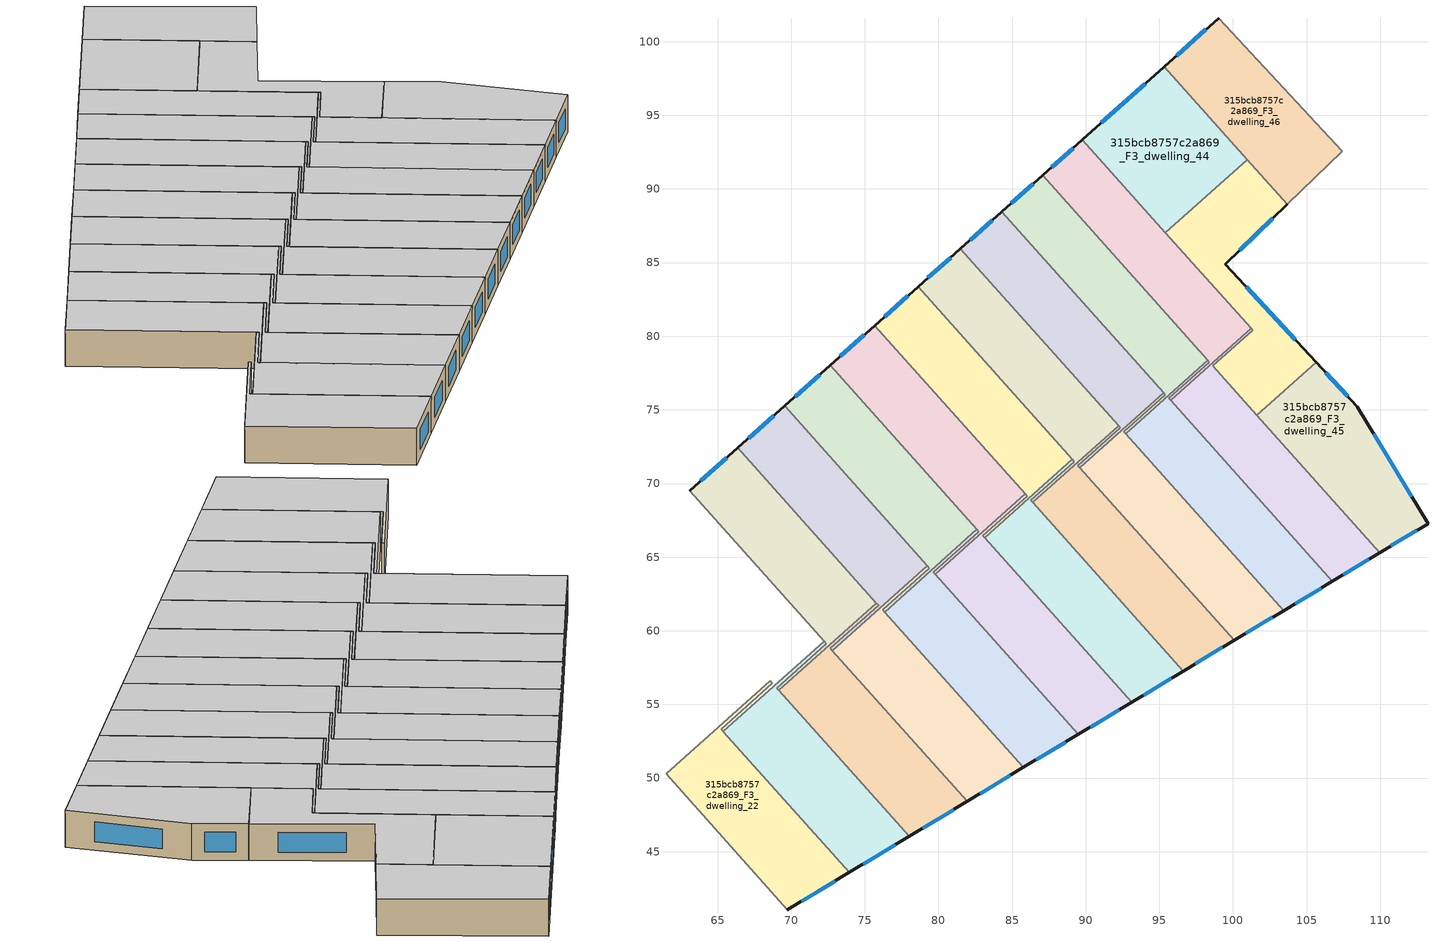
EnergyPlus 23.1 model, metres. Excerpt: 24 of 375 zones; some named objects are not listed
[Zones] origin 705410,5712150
315bcb8757c2a869_F3_dwelling_22
 floor to 315bcb8757c2a869_F2_dwelling_22 (EU_floor_Construction): 68.73,56.43 65.25,53.32 73.95,43.59 69.75,41.06 61.5,50.28 68.57,56.6 z9
 wall outside (EU_wall_Construction): 69.75,41.06 73.95,43.59 z9:12
 wall to 315bcb8757c2a869_F3_dwelling_21 (EU_wall_Construction): 68.57,56.6 61.5,50.28 z9:12
 wall to 315bcb8757c2a869_F3_dwelling_23 (EU_wall_Construction): 65.39,53.16 65.25,53.32 68.73,56.43 68.58,56.6 z9:12
 wall to 315bcb8757c2a869_F3_dwelling_20 (EU_wall_Construction): 61.5,50.28 69.75,41.06 z9:12
 wall to 315bcb8757c2a869_F3_dwelling_24 (EU_wall_Construction): 73.95,43.59 65.39,53.16 z9:12
 window (EU_Window_Construction): 70.72,41.64 72.98,43 z9.69:11.31
 ceiling to 315bcb8757c2a869_F4_dwelling_22 (EU_floor_Construction): 73.95,43.59 65.25,53.32 68.73,56.43 68.57,56.6 61.5,50.28 69.75,41.06 z12
315bcb8757c2a869_F3_dwelling_24
 floor to 315bcb8757c2a869_F2_dwelling_24 (EU_floor_Construction): 72.39,59.12 69.02,56.11 78.02,46.04 73.95,43.59 65.39,53.16 72.24,59.28 z9
 wall outside (EU_wall_Construction): 73.95,43.59 78.02,46.04 z9:12
 wall to 315bcb8757c2a869_F3_dwelling_23 (EU_wall_Construction): 72.24,59.28 65.39,53.16 z9:12
 wall to 315bcb8757c2a869_F3_dwelling_25 (EU_wall_Construction): 69.15,55.95 69.02,56.11 72.39,59.12 72.24,59.28 z9:12
 wall to 315bcb8757c2a869_F3_dwelling_26 (EU_wall_Construction): 78.02,46.04 69.16,55.95 z9:12
 window (EU_Window_Construction): 74.89,44.16 77.07,45.47 z9.69:11.31
 ceiling to 315bcb8757c2a869_F4_dwelling_24 (EU_floor_Construction): 78.02,46.04 69.02,56.11 72.39,59.12 72.24,59.28 65.39,53.16 73.95,43.59 z12
315bcb8757c2a869_F3_dwelling_25
 floor to 315bcb8757c2a869_F2_dwelling_25 (EU_floor_Construction): 66.37,72.42 75.79,61.88 69.16,55.95 69.02,56.11 72.39,59.12 63.1,69.5 z9
 wall outside (EU_wall_Construction): 66.37,72.42 63.1,69.5 z9:12
 wall to 315bcb8757c2a869_F3_dwelling_26 (EU_wall_Construction): 69.16,55.95 75.79,61.88 z9:12
 wall to 315bcb8757c2a869_F3_dwelling_23 (EU_wall_Construction): 63.1,69.5 72.24,59.28 z9:12
 wall to 315bcb8757c2a869_F3_dwelling_27 (EU_wall_Construction): 75.79,61.88 66.37,72.42 z9:12
 window (EU_Window_Construction): 65.62,71.75 63.86,70.18 z9.69:11.31
 ceiling to 315bcb8757c2a869_F4_dwelling_25 (EU_floor_Construction): 72.39,59.12 69.02,56.11 69.16,55.95 75.79,61.88 66.37,72.42 63.1,69.5 z12
315bcb8757c2a869_F3_dwelling_26
 floor to 315bcb8757c2a869_F2_dwelling_26 (EU_floor_Construction): 75.94,61.73 72.67,58.8 81.95,48.42 78.02,46.04 69.16,55.95 75.79,61.88 z9
 wall outside (EU_wall_Construction): 78.02,46.04 81.95,48.42 z9:12
 wall to 315bcb8757c2a869_F3_dwelling_27 (EU_wall_Construction): 72.8,58.65 72.67,58.8 75.94,61.73 75.79,61.88 z9:12
 wall to 315bcb8757c2a869_F3_dwelling_28 (EU_wall_Construction): 81.95,48.42 72.8,58.65 z9:12
 window (EU_Window_Construction): 78.93,46.59 81.04,47.87 z9.69:11.31
 ceiling to 315bcb8757c2a869_F4_dwelling_26 (EU_floor_Construction): 81.95,48.42 72.67,58.8 75.94,61.73 75.79,61.88 69.16,55.95 78.02,46.04 z12
315bcb8757c2a869_F3_dwelling_27
 floor to 315bcb8757c2a869_F2_dwelling_27 (EU_floor_Construction): 69.55,75.26 79.25,64.42 72.8,58.65 72.67,58.8 75.94,61.73 66.37,72.42 z9
 wall outside (EU_wall_Construction): 69.55,75.26 66.37,72.42 z9:12
 wall to 315bcb8757c2a869_F3_dwelling_28 (EU_wall_Construction): 72.8,58.65 79.25,64.42 z9:12
 wall to 315bcb8757c2a869_F3_dwelling_29 (EU_wall_Construction): 79.25,64.42 69.55,75.26 z9:12
 window (EU_Window_Construction): 68.82,74.61 67.11,73.08 z9.69:11.31
 ceiling to 315bcb8757c2a869_F4_dwelling_27 (EU_floor_Construction): 75.94,61.73 72.67,58.8 72.8,58.65 79.25,64.42 69.55,75.26 66.37,72.42 z12
315bcb8757c2a869_F3_dwelling_28
 floor to 315bcb8757c2a869_F2_dwelling_28 (EU_floor_Construction): 79.39,64.26 76.21,61.42 85.78,50.72 81.95,48.42 72.8,58.65 79.25,64.42 z9
 wall outside (EU_wall_Construction): 81.95,48.42 85.78,50.72 z9:12
 wall to 315bcb8757c2a869_F3_dwelling_29 (EU_wall_Construction): 76.34,61.27 76.21,61.42 79.39,64.26 79.25,64.42 z9:12
 wall to 315bcb8757c2a869_F3_dwelling_30 (EU_wall_Construction): 85.78,50.72 76.34,61.27 z9:12
 window (EU_Window_Construction): 82.84,48.95 84.89,50.19 z9.69:11.31
 ceiling to 315bcb8757c2a869_F4_dwelling_28 (EU_floor_Construction): 85.78,50.72 76.21,61.42 79.39,64.26 79.25,64.42 72.8,58.65 81.95,48.42 z12
315bcb8757c2a869_F3_dwelling_29
 floor to 315bcb8757c2a869_F2_dwelling_29 (EU_floor_Construction): 72.65,78.03 82.61,66.88 76.34,61.27 76.21,61.42 79.39,64.26 69.55,75.26 z9
 wall outside (EU_wall_Construction): 72.65,78.03 69.55,75.26 z9:12
 wall to 315bcb8757c2a869_F3_dwelling_30 (EU_wall_Construction): 76.34,61.27 82.61,66.88 z9:12
 wall to 315bcb8757c2a869_F3_dwelling_31 (EU_wall_Construction): 82.61,66.88 72.65,78.03 z9:12
 window (EU_Window_Construction): 71.93,77.39 70.27,75.9 z9.69:11.31
 ceiling to 315bcb8757c2a869_F4_dwelling_29 (EU_floor_Construction): 79.39,64.26 76.21,61.42 76.34,61.27 82.61,66.88 72.65,78.03 69.55,75.26 z12
315bcb8757c2a869_F3_dwelling_30
 floor to 315bcb8757c2a869_F2_dwelling_30 (EU_floor_Construction): 82.75,66.73 79.65,63.96 89.49,52.96 85.78,50.72 76.34,61.27 82.61,66.88 z9
 wall outside (EU_wall_Construction): 85.78,50.72 89.49,52.96 z9:12
 wall to 315bcb8757c2a869_F3_dwelling_31 (EU_wall_Construction): 79.78,63.82 79.65,63.96 82.75,66.73 82.61,66.88 z9:12
 wall to 315bcb8757c2a869_F3_dwelling_32 (EU_wall_Construction): 89.49,52.96 79.78,63.82 z9:12
 window (EU_Window_Construction): 86.64,51.24 88.63,52.44 z9.69:11.31
 ceiling to 315bcb8757c2a869_F4_dwelling_30 (EU_floor_Construction): 89.49,52.96 79.65,63.96 82.75,66.73 82.61,66.88 76.34,61.27 85.78,50.72 z12
315bcb8757c2a869_F3_dwelling_31
 floor to 315bcb8757c2a869_F2_dwelling_31 (EU_floor_Construction): 75.67,80.73 85.89,69.29 79.78,63.82 79.65,63.96 82.75,66.73 72.65,78.03 z9
 wall outside (EU_wall_Construction): 75.67,80.73 72.65,78.03 z9:12
 wall to 315bcb8757c2a869_F3_dwelling_32 (EU_wall_Construction): 79.78,63.82 85.89,69.29 z9:12
 wall to 315bcb8757c2a869_F3_dwelling_33 (EU_wall_Construction): 85.89,69.29 75.67,80.73 z9:12
 window (EU_Window_Construction): 74.97,80.1 73.35,78.65 z9.69:11.31
 ceiling to 315bcb8757c2a869_F4_dwelling_31 (EU_floor_Construction): 82.75,66.73 79.65,63.96 79.78,63.82 85.89,69.29 75.67,80.73 72.65,78.03 z12
315bcb8757c2a869_F3_dwelling_32
 floor to 315bcb8757c2a869_F2_dwelling_32 (EU_floor_Construction): 86.03,69.14 83.01,66.44 93.11,55.14 89.49,52.96 79.78,63.82 85.89,69.29 z9
 wall outside (EU_wall_Construction): 89.49,52.96 93.11,55.14 z9:12
 wall to 315bcb8757c2a869_F3_dwelling_33 (EU_wall_Construction): 83.13,66.3 83.01,66.44 86.03,69.14 85.89,69.29 z9:12
 wall to 315bcb8757c2a869_F3_dwelling_34 (EU_wall_Construction): 93.11,55.14 83.13,66.3 z9:12
 window (EU_Window_Construction): 90.33,53.47 92.27,54.64 z9.69:11.31
 ceiling to 315bcb8757c2a869_F4_dwelling_32 (EU_floor_Construction): 93.11,55.14 83.01,66.44 86.03,69.14 85.89,69.29 79.78,63.82 89.49,52.96 z12
315bcb8757c2a869_F3_dwelling_33
 floor to 315bcb8757c2a869_F2_dwelling_33 (EU_floor_Construction): 78.61,83.36 89.1,71.64 83.13,66.3 83.01,66.44 86.03,69.14 75.67,80.73 z9
 wall outside (EU_wall_Construction): 78.61,83.36 75.67,80.73 z9:12
 wall to 315bcb8757c2a869_F3_dwelling_34 (EU_wall_Construction): 83.13,66.3 89.1,71.64 z9:12
 wall to 315bcb8757c2a869_F3_dwelling_35 (EU_wall_Construction): 89.1,71.64 78.61,83.36 z9:12
 window (EU_Window_Construction): 77.93,82.75 76.35,81.34 z9.69:11.31
 ceiling to 315bcb8757c2a869_F4_dwelling_33 (EU_floor_Construction): 86.03,69.14 83.01,66.44 83.13,66.3 89.1,71.64 78.61,83.36 75.67,80.73 z12
315bcb8757c2a869_F3_dwelling_34
 floor to 315bcb8757c2a869_F2_dwelling_34 (EU_floor_Construction): 89.22,71.49 86.28,68.86 86.4,68.72 96.64,57.27 93.11,55.14 83.13,66.3 89.1,71.64 z9
 wall outside (EU_wall_Construction): 93.11,55.14 96.64,57.27 z9:12
 wall to 315bcb8757c2a869_F3_dwelling_35 (EU_wall_Construction): 86.4,68.72 86.28,68.86 89.22,71.49 89.1,71.64 z9:12
 wall to 315bcb8757c2a869_F3_dwelling_36 (EU_wall_Construction): 96.64,57.27 86.4,68.72 z9:12
 window (EU_Window_Construction): 93.93,55.63 95.82,56.78 z9.69:11.31
 ceiling to 315bcb8757c2a869_F4_dwelling_34 (EU_floor_Construction): 96.64,57.27 86.4,68.72 86.28,68.86 89.22,71.49 89.1,71.64 83.13,66.3 93.11,55.14 z12
315bcb8757c2a869_F3_dwelling_35
 floor to 315bcb8757c2a869_F2_dwelling_35 (EU_floor_Construction): 81.49,85.93 92.23,73.93 86.4,68.72 86.28,68.86 89.22,71.49 78.61,83.36 z9
 wall outside (EU_wall_Construction): 81.49,85.93 78.61,83.36 z9:12
 wall to 315bcb8757c2a869_F3_dwelling_36 (EU_wall_Construction): 86.4,68.72 92.23,73.93 z9:12
 wall to 315bcb8757c2a869_F3_dwelling_37 (EU_wall_Construction): 92.23,73.93 81.49,85.93 z9:12
 window (EU_Window_Construction): 80.83,85.34 79.28,83.96 z9.69:11.31
 ceiling to 315bcb8757c2a869_F4_dwelling_35 (EU_floor_Construction): 89.22,71.49 86.28,68.86 86.4,68.72 92.23,73.93 81.49,85.93 78.61,83.36 z12
315bcb8757c2a869_F3_dwelling_36
 floor to 315bcb8757c2a869_F2_dwelling_36 (EU_floor_Construction): 92.35,73.79 89.47,71.22 100.08,59.35 96.64,57.27 86.4,68.72 92.23,73.93 z9
 wall outside (EU_wall_Construction): 96.64,57.27 100.08,59.35 z9:12
 wall to 315bcb8757c2a869_F3_dwelling_37 (EU_wall_Construction): 89.59,71.08 89.47,71.22 92.35,73.79 92.23,73.93 z9:12
 wall to 315bcb8757c2a869_F3_dwelling_38 (EU_wall_Construction): 100.08,59.35 89.59,71.08 z9:12
 window (EU_Window_Construction): 97.44,57.75 99.29,58.87 z9.69:11.31
 ceiling to 315bcb8757c2a869_F4_dwelling_36 (EU_floor_Construction): 100.08,59.35 89.47,71.22 92.35,73.79 92.23,73.93 86.4,68.72 96.64,57.27 z12
315bcb8757c2a869_F3_dwelling_37
 floor to 315bcb8757c2a869_F2_dwelling_37 (EU_floor_Construction): 84.31,88.45 95.29,76.18 89.59,71.08 89.47,71.22 92.35,73.79 81.49,85.93 z9
 wall outside (EU_wall_Construction): 84.31,88.45 81.49,85.93 z9:12
 wall to 315bcb8757c2a869_F3_dwelling_38 (EU_wall_Construction): 89.59,71.08 95.29,76.18 z9:12
 wall to 315bcb8757c2a869_F3_dwelling_39 (EU_wall_Construction): 95.29,76.18 84.31,88.45 z9:12
 window (EU_Window_Construction): 83.66,87.87 82.15,86.52 z9.69:11.31
 ceiling to 315bcb8757c2a869_F4_dwelling_37 (EU_floor_Construction): 92.35,73.79 89.47,71.22 89.59,71.08 95.29,76.18 84.31,88.45 81.49,85.93 z12
315bcb8757c2a869_F3_dwelling_38
 floor to 315bcb8757c2a869_F2_dwelling_38 (EU_floor_Construction): 95.41,76.04 92.59,73.52 103.45,61.38 100.08,59.35 89.59,71.08 95.29,76.18 z9
 wall outside (EU_wall_Construction): 100.08,59.35 103.45,61.38 z9:12
 wall to 315bcb8757c2a869_F3_dwelling_39 (EU_wall_Construction): 92.71,73.39 92.59,73.52 95.41,76.04 95.29,76.18 z9:12
 wall to 315bcb8757c2a869_F3_dwelling_40 (EU_wall_Construction): 103.45,61.38 92.71,73.39 z9:12
 window (EU_Window_Construction): 100.86,59.82 102.67,60.91 z9.69:11.31
 ceiling to 315bcb8757c2a869_F4_dwelling_38 (EU_floor_Construction): 103.45,61.38 92.59,73.52 95.41,76.04 95.29,76.18 89.59,71.08 100.08,59.35 z12
315bcb8757c2a869_F3_dwelling_39
 floor to 315bcb8757c2a869_F2_dwelling_39 (EU_floor_Construction): 87.07,90.92 98.29,78.38 92.71,73.39 92.59,73.52 95.41,76.04 84.31,88.45 z9
 wall outside (EU_wall_Construction): 87.07,90.92 84.31,88.45 z9:12
 wall to 315bcb8757c2a869_F3_dwelling_40 (EU_wall_Construction): 92.71,73.39 98.29,78.38 z9:12
 wall to 315bcb8757c2a869_F3_dwelling_41 (EU_wall_Construction): 98.29,78.38 87.07,90.92 z9:12
 window (EU_Window_Construction): 86.43,90.35 84.95,89.02 z9.69:11.31
 ceiling to 315bcb8757c2a869_F4_dwelling_39 (EU_floor_Construction): 95.41,76.04 92.59,73.52 92.71,73.39 98.29,78.38 87.07,90.92 84.31,88.45 z12
315bcb8757c2a869_F3_dwelling_40
 floor to 315bcb8757c2a869_F2_dwelling_40 (EU_floor_Construction): 98.41,78.24 95.65,75.78 106.75,63.36 103.45,61.38 92.71,73.39 98.29,78.38 z9
 wall outside (EU_wall_Construction): 103.45,61.38 106.75,63.36 z9:12
 wall to 315bcb8757c2a869_F3_dwelling_41 (EU_wall_Construction): 98.4,78.24 98.29,78.38 / 95.76,75.65 95.65,75.78 98.41,78.24 z9:12
 wall to 315bcb8757c2a869_F3_dwelling_42 (EU_wall_Construction): 106.75,63.36 95.76,75.65 z9:12
 window (EU_Window_Construction): 104.21,61.84 105.98,62.9 z9.69:11.31
 ceiling to 315bcb8757c2a869_F4_dwelling_40 (EU_floor_Construction): 106.75,63.36 95.65,75.78 98.41,78.24 98.29,78.38 92.71,73.39 103.45,61.38 z12
315bcb8757c2a869_F3_dwelling_41
 floor to 315bcb8757c2a869_F2_dwelling_41 (EU_floor_Construction): 89.78,93.34 101.22,80.53 95.76,75.65 95.65,75.78 98.41,78.24 87.07,90.92 z9
 wall outside (EU_wall_Construction): 89.78,93.34 87.07,90.92 z9:12
 wall to 315bcb8757c2a869_F3_dwelling_42 (EU_wall_Construction): 95.76,75.65 101.22,80.53 z9:12
 wall to 315bcb8757c2a869_F3_dwelling_43 (EU_wall_Construction): 101.22,80.53 95.41,87.04 z9:12
 wall to 315bcb8757c2a869_F3_dwelling_44 (EU_wall_Construction): 95.41,87.04 89.78,93.34 z9:12
 window (EU_Window_Construction): 89.15,92.78 87.7,91.48 z9.69:11.31
 ceiling to 315bcb8757c2a869_F4_dwelling_41 (EU_floor_Construction): 98.41,78.24 95.65,75.78 95.76,75.65 101.22,80.53 89.78,93.34 87.07,90.92 z12
315bcb8757c2a869_F3_dwelling_42
 floor to 315bcb8757c2a869_F2_dwelling_42 (EU_floor_Construction): 101.34,80.4 98.64,77.99 109.97,65.31 106.75,63.36 95.76,75.65 101.22,80.53 z9
 wall outside (EU_wall_Construction): 106.75,63.36 109.97,65.31 z9:12
 wall to 315bcb8757c2a869_F3_dwelling_43 (EU_wall_Construction): 101.63,74.64 98.64,77.99 101.34,80.4 101.22,80.53 z9:12
 wall to 315bcb8757c2a869_F3_dwelling_45 (EU_wall_Construction): 109.97,65.31 101.63,74.64 z9:12
 window (EU_Window_Construction): 107.49,63.81 109.22,64.86 z9.69:11.31
 ceiling to 315bcb8757c2a869_F4_dwelling_42 (EU_floor_Construction): 109.97,65.31 98.64,77.99 101.34,80.4 101.22,80.53 95.76,75.65 106.75,63.36 z12
315bcb8757c2a869_F3_dwelling_43
 floor to 315bcb8757c2a869_F2_dwelling_43 (EU_floor_Construction): 103.69,88.95 99.47,84.88 105.64,78.23 101.63,74.64 98.64,77.99 101.34,80.4 95.41,87.04 100.96,92 z9
 wall outside (EU_wall_Construction): 105.64,78.23 99.47,84.88 103.69,88.95 z9:12
 wall to 315bcb8757c2a869_F3_dwelling_44 (EU_wall_Construction): 100.96,92 95.41,87.04 z9:12
 wall to 315bcb8757c2a869_F3_dwelling_45 (EU_wall_Construction): 101.63,74.64 105.64,78.23 z9:12
 wall to 315bcb8757c2a869_F3_dwelling_46 (EU_wall_Construction): 103.69,88.95 100.96,92 z9:12
 window (EU_Window_Construction): 100.45,85.83 102.71,88.01 / 104.21,79.77 100.9,83.34 z9.69:11.31
 ceiling to 315bcb8757c2a869_F4_dwelling_43 (EU_floor_Construction): 105.64,78.23 99.47,84.88 103.69,88.95 100.96,92 95.41,87.04 101.34,80.4 98.64,77.99 101.63,74.64 z12
315bcb8757c2a869_F3_dwelling_44
 floor to 315bcb8757c2a869_F2_dwelling_44 (EU_floor_Construction): 95.33,98.3 100.96,92 95.41,87.04 89.78,93.34 z9
 wall outside (EU_wall_Construction): 95.33,98.3 89.78,93.34 z9:12
 wall to 315bcb8757c2a869_F3_dwelling_46 (EU_wall_Construction): 100.96,92 95.33,98.3 z9:12
 window (EU_Window_Construction): 94.05,97.15 91.06,94.48 z9.69:11.31
 ceiling to 315bcb8757c2a869_F4_dwelling_44 (EU_floor_Construction): 100.96,92 95.33,98.3 89.78,93.34 95.41,87.04 z12
315bcb8757c2a869_F3_dwelling_45
 floor to 315bcb8757c2a869_F2_dwelling_45 (EU_floor_Construction): 108.43,75.21 113.24,67.28 109.97,65.31 101.63,74.64 105.64,78.23 z9
 wall outside (EU_wall_Construction): 109.97,65.31 113.24,67.28 108.43,75.21 105.64,78.23 z9:12
 window (EU_Window_Construction): 107.79,75.91 106.29,77.53 / 112.13,69.12 109.55,73.38 / 110.73,65.76 112.48,66.82 z9.69:11.31
 ceiling to 315bcb8757c2a869_F4_dwelling_45 (EU_floor_Construction): 113.24,67.28 108.43,75.21 105.64,78.23 101.63,74.64 109.97,65.31 z12
315bcb8757c2a869_F3_dwelling_46
 floor to 315bcb8757c2a869_F2_dwelling_46 (EU_floor_Construction): 99.02,101.59 107.41,92.54 103.69,88.95 95.33,98.3 z9
 wall outside (EU_wall_Construction): 99.02,101.59 95.33,98.3 z9:12
 wall adiabatic (EU_wall_Construction): 103.69,88.95 107.41,92.54 99.02,101.59 z9:12
 window (EU_Window_Construction): 98.17,100.83 96.18,99.06 z9.69:11.31
 ceiling to 315bcb8757c2a869_F4_dwelling_46 (EU_floor_Construction): 107.41,92.54 99.02,101.59 95.33,98.3 103.69,88.95 z12
[Building]
EU S2 Campaign: North Axis=0; Terrain=City; Solar Distribution=FullExterior
[Site:Location]
London: Latitude=51.5; Longitude=-0.5; Time Zone=0; Elevation=25
[SizingPeriod:WeatherFileDays]
AnnualSizingPeriod: Begin Month=1; Begin Day of Month=1; End Month=12; End Day of Month=31; Day of Week for Start Day=Monday; Use Weather File Daylight Saving Period=No; Use Weather File Rain and Snow Indicators=No
[MATERIAL]
EU_InternalMass_Material: Roughness=MediumRough; Thickness=0.1; Conductivity=1; Density=1800; Specific Heat=900; Thermal Absorptance=0.9; Solar Absorptance=0.7; Visible Absorptance=0.7
[MATERIAL:NOMASS] Roughness=MediumRough; Thermal Absorptance=0.9; Solar Absorptance=0.7; Visible Absorptance=0.7
Name | Thermal Resistance
EU_wall_NoMass | 0.635353
EU_floor_NoMass | 1.96382
[WINDOWMATERIAL:SIMPLEGLAZINGSYSTEM]
EU_Window_SimpleGlazing: UFactor=2.96269; Solar Heat Gain Coefficient=0.76; Visible Transmittance=0.76
[CONSTRUCTION]
EU_wall_Construction: EU_wall_NoMass
EU_floor_Construction: EU_floor_NoMass
EU_Window_Construction: EU_Window_SimpleGlazing
EU_InternalMass_Construction: EU_InternalMass_Material
[ZONE] Type=1; Multiplier=1; Ceiling Height=autocalculate; Floor Area=autocalculate; Part of Total Floor Area=Yes
Name | Volume
315bcb8757c2a869_F3_dwelling_22; 315bcb8757c2a869_F3_dwelling_42 | 188.76
315bcb8757c2a869_F3_dwelling_24; 315bcb8757c2a869_F3_dwelling_28; 315bcb8757c2a869_F3_dwelling_31; 315bcb8757c2a869_F3_dwelling_40 | 188.769
315bcb8757c2a869_F3_dwelling_25; 315bcb8757c2a869_F3_dwelling_36 | 188.786
315bcb8757c2a869_F3_dwelling_26 | 188.774
315bcb8757c2a869_F3_dwelling_27 | 188.78
315bcb8757c2a869_F3_dwelling_29 | 188.737
315bcb8757c2a869_F3_dwelling_30 | 188.81
315bcb8757c2a869_F3_dwelling_32 | 188.796
315bcb8757c2a869_F3_dwelling_33 | 188.805
315bcb8757c2a869_F3_dwelling_34 | 188.767
315bcb8757c2a869_F3_dwelling_35 | 188.752
315bcb8757c2a869_F3_dwelling_37 | 188.779
315bcb8757c2a869_F3_dwelling_38 | 188.756
315bcb8757c2a869_F3_dwelling_39 | 188.775
315bcb8757c2a869_F3_dwelling_41 | 188.809
315bcb8757c2a869_F3_dwelling_43 | 188.777
315bcb8757c2a869_F3_dwelling_44 | 188.77
315bcb8757c2a869_F3_dwelling_45 | 188.792
315bcb8757c2a869_F3_dwelling_46 | 188.787
[INTERNALMASS] Construction=EU_InternalMass_Construction
Name | Zone or ZoneList | Surface Area
315bcb8757c2a869_F3_dwelling_22_EU_InternalMass | 315bcb8757c2a869_F3_dwelling_22 | 62.9205
315bcb8757c2a869_F3_dwelling_24_EU_InternalMass | 315bcb8757c2a869_F3_dwelling_24 | 62.9239
315bcb8757c2a869_F3_dwelling_25_EU_InternalMass | 315bcb8757c2a869_F3_dwelling_25 | 62.9283
315bcb8757c2a869_F3_dwelling_26_EU_InternalMass | 315bcb8757c2a869_F3_dwelling_26 | 62.9248
315bcb8757c2a869_F3_dwelling_27_EU_InternalMass | 315bcb8757c2a869_F3_dwelling_27 | 62.9261
315bcb8757c2a869_F3_dwelling_28_EU_InternalMass | 315bcb8757c2a869_F3_dwelling_28 | 62.9238
315bcb8757c2a869_F3_dwelling_29_EU_InternalMass | 315bcb8757c2a869_F3_dwelling_29 | 62.9125
315bcb8757c2a869_F3_dwelling_30_EU_InternalMass | 315bcb8757c2a869_F3_dwelling_30 | 62.9361
315bcb8757c2a869_F3_dwelling_31_EU_InternalMass | 315bcb8757c2a869_F3_dwelling_31 | 62.9235
315bcb8757c2a869_F3_dwelling_32_EU_InternalMass | 315bcb8757c2a869_F3_dwelling_32 | 62.9315
315bcb8757c2a869_F3_dwelling_33_EU_InternalMass | 315bcb8757c2a869_F3_dwelling_33 | 62.9351
315bcb8757c2a869_F3_dwelling_34_EU_InternalMass | 315bcb8757c2a869_F3_dwelling_34 | 62.9226
315bcb8757c2a869_F3_dwelling_35_EU_InternalMass | 315bcb8757c2a869_F3_dwelling_35 | 62.9183
315bcb8757c2a869_F3_dwelling_36_EU_InternalMass | 315bcb8757c2a869_F3_dwelling_36 | 62.9285
315bcb8757c2a869_F3_dwelling_37_EU_InternalMass | 315bcb8757c2a869_F3_dwelling_37 | 62.9276
315bcb8757c2a869_F3_dwelling_38_EU_InternalMass | 315bcb8757c2a869_F3_dwelling_38 | 62.9201
315bcb8757c2a869_F3_dwelling_39_EU_InternalMass | 315bcb8757c2a869_F3_dwelling_39 | 62.9239
315bcb8757c2a869_F3_dwelling_40_EU_InternalMass | 315bcb8757c2a869_F3_dwelling_40 | 62.9227
315bcb8757c2a869_F3_dwelling_41_EU_InternalMass | 315bcb8757c2a869_F3_dwelling_41 | 62.9348
315bcb8757c2a869_F3_dwelling_42_EU_InternalMass | 315bcb8757c2a869_F3_dwelling_42 | 62.9203
315bcb8757c2a869_F3_dwelling_43_EU_InternalMass | 315bcb8757c2a869_F3_dwelling_43 | 62.9263
315bcb8757c2a869_F3_dwelling_44_EU_InternalMass | 315bcb8757c2a869_F3_dwelling_44 | 62.921
315bcb8757c2a869_F3_dwelling_45_EU_InternalMass | 315bcb8757c2a869_F3_dwelling_45 | 62.9304
315bcb8757c2a869_F3_dwelling_46_EU_InternalMass | 315bcb8757c2a869_F3_dwelling_46 | 62.9291
[OTHEREQUIPMENT] Fuel Type=Electricity; Design Level Calculation Method=Watts/Area; Power per Zone Floor Area=1; Fraction Latent=0; Fraction Radiant=0; Fraction Lost=0; Carbon Dioxide Generation Rate=0; EndUse Subcategory=EU_Step8_InternalGains
Name | Zone or ZoneList or Space or SpaceList | Schedule
EU_Step8_InternalGain_315bcb8757c2a869_F3_dwelling_22_f000 | 315bcb8757c2a869_F3_dwelling_22 | EU_Step8_GainSchedule_315bcb8757c2a869_F3_dwelling_22_f000
EU_Step8_InternalGain_315bcb8757c2a869_F3_dwelling_24_f000 | 315bcb8757c2a869_F3_dwelling_24 | EU_Step8_GainSchedule_315bcb8757c2a869_F3_dwelling_24_f000
EU_Step8_InternalGain_315bcb8757c2a869_F3_dwelling_25_f000 | 315bcb8757c2a869_F3_dwelling_25 | EU_Step8_GainSchedule_315bcb8757c2a869_F3_dwelling_25_f000
EU_Step8_InternalGain_315bcb8757c2a869_F3_dwelling_26_f000 | 315bcb8757c2a869_F3_dwelling_26 | EU_Step8_GainSchedule_315bcb8757c2a869_F3_dwelling_26_f000
EU_Step8_InternalGain_315bcb8757c2a869_F3_dwelling_27_f000 | 315bcb8757c2a869_F3_dwelling_27 | EU_Step8_GainSchedule_315bcb8757c2a869_F3_dwelling_27_f000
EU_Step8_InternalGain_315bcb8757c2a869_F3_dwelling_28_f000 | 315bcb8757c2a869_F3_dwelling_28 | EU_Step8_GainSchedule_315bcb8757c2a869_F3_dwelling_28_f000
EU_Step8_InternalGain_315bcb8757c2a869_F3_dwelling_29_f000 | 315bcb8757c2a869_F3_dwelling_29 | EU_Step8_GainSchedule_315bcb8757c2a869_F3_dwelling_29_f000
EU_Step8_InternalGain_315bcb8757c2a869_F3_dwelling_30_f000 | 315bcb8757c2a869_F3_dwelling_30 | EU_Step8_GainSchedule_315bcb8757c2a869_F3_dwelling_30_f000
EU_Step8_InternalGain_315bcb8757c2a869_F3_dwelling_31_f000 | 315bcb8757c2a869_F3_dwelling_31 | EU_Step8_GainSchedule_315bcb8757c2a869_F3_dwelling_31_f000
EU_Step8_InternalGain_315bcb8757c2a869_F3_dwelling_32_f000 | 315bcb8757c2a869_F3_dwelling_32 | EU_Step8_GainSchedule_315bcb8757c2a869_F3_dwelling_32_f000
EU_Step8_InternalGain_315bcb8757c2a869_F3_dwelling_33_f000 | 315bcb8757c2a869_F3_dwelling_33 | EU_Step8_GainSchedule_315bcb8757c2a869_F3_dwelling_33_f000
EU_Step8_InternalGain_315bcb8757c2a869_F3_dwelling_34_f000 | 315bcb8757c2a869_F3_dwelling_34 | EU_Step8_GainSchedule_315bcb8757c2a869_F3_dwelling_34_f000
EU_Step8_InternalGain_315bcb8757c2a869_F3_dwelling_35_f000 | 315bcb8757c2a869_F3_dwelling_35 | EU_Step8_GainSchedule_315bcb8757c2a869_F3_dwelling_35_f000
EU_Step8_InternalGain_315bcb8757c2a869_F3_dwelling_36_f000 | 315bcb8757c2a869_F3_dwelling_36 | EU_Step8_GainSchedule_315bcb8757c2a869_F3_dwelling_36_f000
EU_Step8_InternalGain_315bcb8757c2a869_F3_dwelling_37_f000 | 315bcb8757c2a869_F3_dwelling_37 | EU_Step8_GainSchedule_315bcb8757c2a869_F3_dwelling_37_f000
EU_Step8_InternalGain_315bcb8757c2a869_F3_dwelling_38_f000 | 315bcb8757c2a869_F3_dwelling_38 | EU_Step8_GainSchedule_315bcb8757c2a869_F3_dwelling_38_f000
EU_Step8_InternalGain_315bcb8757c2a869_F3_dwelling_39_f000 | 315bcb8757c2a869_F3_dwelling_39 | EU_Step8_GainSchedule_315bcb8757c2a869_F3_dwelling_39_f000
EU_Step8_InternalGain_315bcb8757c2a869_F3_dwelling_40_f000 | 315bcb8757c2a869_F3_dwelling_40 | EU_Step8_GainSchedule_315bcb8757c2a869_F3_dwelling_40_f000
EU_Step8_InternalGain_315bcb8757c2a869_F3_dwelling_41_f000 | 315bcb8757c2a869_F3_dwelling_41 | EU_Step8_GainSchedule_315bcb8757c2a869_F3_dwelling_41_f000
EU_Step8_InternalGain_315bcb8757c2a869_F3_dwelling_42_f000 | 315bcb8757c2a869_F3_dwelling_42 | EU_Step8_GainSchedule_315bcb8757c2a869_F3_dwelling_42_f000
EU_Step8_InternalGain_315bcb8757c2a869_F3_dwelling_43_f000 | 315bcb8757c2a869_F3_dwelling_43 | EU_Step8_GainSchedule_315bcb8757c2a869_F3_dwelling_43_f000
EU_Step8_InternalGain_315bcb8757c2a869_F3_dwelling_44_f000 | 315bcb8757c2a869_F3_dwelling_44 | EU_Step8_GainSchedule_315bcb8757c2a869_F3_dwelling_44_f000
EU_Step8_InternalGain_315bcb8757c2a869_F3_dwelling_45_f000 | 315bcb8757c2a869_F3_dwelling_45 | EU_Step8_GainSchedule_315bcb8757c2a869_F3_dwelling_45_f000
EU_Step8_InternalGain_315bcb8757c2a869_F3_dwelling_46_f000 | 315bcb8757c2a869_F3_dwelling_46 | EU_Step8_GainSchedule_315bcb8757c2a869_F3_dwelling_46_f000
[ZONEVENTILATION:DESIGNFLOWRATE] Schedule=EU_AlwaysOn; Design Flow Rate Calculation Method=AirChanges/Hour; Air Changes per Hour=0.555504; Ventilation Type=Natural; Fan Pressure Rise=0; Fan Total Efficiency=1; Constant Term Coefficient=1; Temperature Term Coefficient=0; Velocity Term Coefficient=0; Velocity Squared Term Coefficient=0; Minimum Indoor Temperature=-100; Maximum Indoor Temperature=100; Delta Temperature=-100; Minimum Outdoor Temperature=-100; Maximum Outdoor Temperature=100; Maximum Wind Speed=40
Name | Zone or ZoneList or Space or SpaceList
EU_ConstantAir_315bcb8757c2a869_F3_dwelling_22 | 315bcb8757c2a869_F3_dwelling_22
EU_ConstantAir_315bcb8757c2a869_F3_dwelling_24 | 315bcb8757c2a869_F3_dwelling_24
EU_ConstantAir_315bcb8757c2a869_F3_dwelling_25 | 315bcb8757c2a869_F3_dwelling_25
EU_ConstantAir_315bcb8757c2a869_F3_dwelling_26 | 315bcb8757c2a869_F3_dwelling_26
EU_ConstantAir_315bcb8757c2a869_F3_dwelling_27 | 315bcb8757c2a869_F3_dwelling_27
EU_ConstantAir_315bcb8757c2a869_F3_dwelling_28 | 315bcb8757c2a869_F3_dwelling_28
EU_ConstantAir_315bcb8757c2a869_F3_dwelling_29 | 315bcb8757c2a869_F3_dwelling_29
EU_ConstantAir_315bcb8757c2a869_F3_dwelling_30 | 315bcb8757c2a869_F3_dwelling_30
EU_ConstantAir_315bcb8757c2a869_F3_dwelling_31 | 315bcb8757c2a869_F3_dwelling_31
EU_ConstantAir_315bcb8757c2a869_F3_dwelling_32 | 315bcb8757c2a869_F3_dwelling_32
EU_ConstantAir_315bcb8757c2a869_F3_dwelling_33 | 315bcb8757c2a869_F3_dwelling_33
EU_ConstantAir_315bcb8757c2a869_F3_dwelling_34 | 315bcb8757c2a869_F3_dwelling_34
EU_ConstantAir_315bcb8757c2a869_F3_dwelling_35 | 315bcb8757c2a869_F3_dwelling_35
EU_ConstantAir_315bcb8757c2a869_F3_dwelling_36 | 315bcb8757c2a869_F3_dwelling_36
EU_ConstantAir_315bcb8757c2a869_F3_dwelling_37 | 315bcb8757c2a869_F3_dwelling_37
EU_ConstantAir_315bcb8757c2a869_F3_dwelling_38 | 315bcb8757c2a869_F3_dwelling_38
EU_ConstantAir_315bcb8757c2a869_F3_dwelling_39 | 315bcb8757c2a869_F3_dwelling_39
EU_ConstantAir_315bcb8757c2a869_F3_dwelling_40 | 315bcb8757c2a869_F3_dwelling_40
EU_ConstantAir_315bcb8757c2a869_F3_dwelling_41 | 315bcb8757c2a869_F3_dwelling_41
EU_ConstantAir_315bcb8757c2a869_F3_dwelling_42 | 315bcb8757c2a869_F3_dwelling_42
EU_ConstantAir_315bcb8757c2a869_F3_dwelling_43 | 315bcb8757c2a869_F3_dwelling_43
EU_ConstantAir_315bcb8757c2a869_F3_dwelling_44 | 315bcb8757c2a869_F3_dwelling_44
EU_ConstantAir_315bcb8757c2a869_F3_dwelling_45 | 315bcb8757c2a869_F3_dwelling_45
EU_ConstantAir_315bcb8757c2a869_F3_dwelling_46 | 315bcb8757c2a869_F3_dwelling_46
[HVACTEMPLATE:ZONE:IDEALLOADSAIRSYSTEM] System Availability Schedule=EU_AlwaysOn; Maximum Heating Supply Air Temperature=50; Minimum Cooling Supply Air Temperature=13; Maximum Heating Supply Air Humidity Ratio=0.0156; Minimum Cooling Supply Air Humidity Ratio=0.0077; Heating Limit=NoLimit; Cooling Limit=NoLimit; Heating Availability Schedule=EU_AlwaysOn; Cooling Availability Schedule=EU_CoolingOff; Dehumidification Control Type=ConstantSensibleHeatRatio; Cooling Sensible Heat Ratio=0.7; Dehumidification Setpoint=60; Humidification Control Type=None; Humidification Setpoint=30; Outdoor Air Method=None; Outdoor Air Flow Rate per Person=0.00944; Outdoor Air Flow Rate per Zone Floor Area=0; Outdoor Air Flow Rate per Zone=0; Demand Controlled Ventilation Type=None; Outdoor Air Economizer Type=NoEconomizer; Heat Recovery Type=None; Sensible Heat Recovery Effectiveness=0.7; Latent Heat Recovery Effectiveness=0.65
Name | Template Thermostat
315bcb8757c2a869_F3_dwelling_22 | EU_HeatOnly_315bcb8757c2a869_F3_dwelling_22
315bcb8757c2a869_F3_dwelling_24 | EU_HeatOnly_315bcb8757c2a869_F3_dwelling_24
315bcb8757c2a869_F3_dwelling_25 | EU_HeatOnly_315bcb8757c2a869_F3_dwelling_25
315bcb8757c2a869_F3_dwelling_26 | EU_HeatOnly_315bcb8757c2a869_F3_dwelling_26
315bcb8757c2a869_F3_dwelling_27 | EU_HeatOnly_315bcb8757c2a869_F3_dwelling_27
315bcb8757c2a869_F3_dwelling_28 | EU_HeatOnly_315bcb8757c2a869_F3_dwelling_28
315bcb8757c2a869_F3_dwelling_29 | EU_HeatOnly_315bcb8757c2a869_F3_dwelling_29
315bcb8757c2a869_F3_dwelling_30 | EU_HeatOnly_315bcb8757c2a869_F3_dwelling_30
315bcb8757c2a869_F3_dwelling_31 | EU_HeatOnly_315bcb8757c2a869_F3_dwelling_31
315bcb8757c2a869_F3_dwelling_32 | EU_HeatOnly_315bcb8757c2a869_F3_dwelling_32
315bcb8757c2a869_F3_dwelling_33 | EU_HeatOnly_315bcb8757c2a869_F3_dwelling_33
315bcb8757c2a869_F3_dwelling_34 | EU_HeatOnly_315bcb8757c2a869_F3_dwelling_34
315bcb8757c2a869_F3_dwelling_35 | EU_HeatOnly_315bcb8757c2a869_F3_dwelling_35
315bcb8757c2a869_F3_dwelling_36 | EU_HeatOnly_315bcb8757c2a869_F3_dwelling_36
315bcb8757c2a869_F3_dwelling_37 | EU_HeatOnly_315bcb8757c2a869_F3_dwelling_37
315bcb8757c2a869_F3_dwelling_38 | EU_HeatOnly_315bcb8757c2a869_F3_dwelling_38
315bcb8757c2a869_F3_dwelling_39 | EU_HeatOnly_315bcb8757c2a869_F3_dwelling_39
315bcb8757c2a869_F3_dwelling_40 | EU_HeatOnly_315bcb8757c2a869_F3_dwelling_40
315bcb8757c2a869_F3_dwelling_41 | EU_HeatOnly_315bcb8757c2a869_F3_dwelling_41
315bcb8757c2a869_F3_dwelling_42 | EU_HeatOnly_315bcb8757c2a869_F3_dwelling_42
315bcb8757c2a869_F3_dwelling_43 | EU_HeatOnly_315bcb8757c2a869_F3_dwelling_43
315bcb8757c2a869_F3_dwelling_44 | EU_HeatOnly_315bcb8757c2a869_F3_dwelling_44
315bcb8757c2a869_F3_dwelling_45 | EU_HeatOnly_315bcb8757c2a869_F3_dwelling_45
315bcb8757c2a869_F3_dwelling_46 | EU_HeatOnly_315bcb8757c2a869_F3_dwelling_46
[SIZING:ZONE] Zone Cooling Design Supply Air Temperature Input Method=SupplyAirTemperature; Zone Cooling Design Supply Air Temperature=13; Zone Heating Design Supply Air Temperature Input Method=SupplyAirTemperature; Zone Heating Design Supply Air Temperature=50; Zone Cooling Design Supply Air Humidity Ratio=0.008; Zone Heating Design Supply Air Humidity Ratio=0.008; Cooling Design Air Flow Method=DesignDay; Cooling Design Air Flow Rate=0; Cooling Minimum Air Flow per Zone Floor Area=0.000762; Cooling Minimum Air Flow=0; Cooling Minimum Air Flow Fraction=0.2; Heating Design Air Flow Method=DesignDay; Heating Design Air Flow Rate=0; Heating Maximum Air Flow per Zone Floor Area=0.002032; Heating Maximum Air Flow=0.141576; Heating Maximum Air Flow Fraction=0.3; Account for Dedicated Outdoor Air System=No; Dedicated Outdoor Air System Control Strategy=NeutralSupplyAir; Dedicated Outdoor Air Low Setpoint Temperature for Design=autosize; Dedicated Outdoor Air High Setpoint Temperature for Design=autosize; Zone Load Sizing Method=Sensible Load Only No Latent Load; Zone Latent Cooling Design Supply Air Humidity Ratio Input Method=HumidityRatioDifference; Zone Cooling Design Supply Air Humidity Ratio Difference=0.005; Zone Latent Heating Design Supply Air Humidity Ratio Input Method=HumidityRatioDifference; Zone Humidification Design Supply Air Humidity Ratio Difference=0.005
315bcb8757c2a869_F3_dwelling_22; 315bcb8757c2a869_F3_dwelling_24; 315bcb8757c2a869_F3_dwelling_25; 315bcb8757c2a869_F3_dwelling_26; 315bcb8757c2a869_F3_dwelling_27; 315bcb8757c2a869_F3_dwelling_28; 315bcb8757c2a869_F3_dwelling_29; 315bcb8757c2a869_F3_dwelling_30; 315bcb8757c2a869_F3_dwelling_31; 315bcb8757c2a869_F3_dwelling_32; 315bcb8757c2a869_F3_dwelling_33; 315bcb8757c2a869_F3_dwelling_34; 315bcb8757c2a869_F3_dwelling_35; 315bcb8757c2a869_F3_dwelling_36; 315bcb8757c2a869_F3_dwelling_37; 315bcb8757c2a869_F3_dwelling_38; 315bcb8757c2a869_F3_dwelling_39; 315bcb8757c2a869_F3_dwelling_40; 315bcb8757c2a869_F3_dwelling_41; 315bcb8757c2a869_F3_dwelling_42; 315bcb8757c2a869_F3_dwelling_43; 315bcb8757c2a869_F3_dwelling_44; 315bcb8757c2a869_F3_dwelling_45; 315bcb8757c2a869_F3_dwelling_46
[SCHEDULE:CONSTANT]
Name | Hourly Value
EU_AlwaysOn | 1
EU_CoolingOff | 0
[SCHEDULE:FILE] Column Number=1; Rows to Skip at Top=0; Number of Hours of Data=8760; Column Separator=Comma; Interpolate to Timestep=No; Minutes per Item=60; Adjust Schedule for Daylight Savings=Yes
Name | File
EU_Step8_GainSchedule_315bcb8757c2a869_F3_dwelling_22_f000 | ../../schedules/315bcb8757c2a869/315bcb8757c2a869_F3_dwelling_22_f000_gain.csv
EU_Step8_GainSchedule_315bcb8757c2a869_F3_dwelling_24_f000 | ../../schedules/315bcb8757c2a869/315bcb8757c2a869_F3_dwelling_24_f000_gain.csv
EU_Step8_GainSchedule_315bcb8757c2a869_F3_dwelling_25_f000 | ../../schedules/315bcb8757c2a869/315bcb8757c2a869_F3_dwelling_25_f000_gain.csv
EU_Step8_GainSchedule_315bcb8757c2a869_F3_dwelling_26_f000 | ../../schedules/315bcb8757c2a869/315bcb8757c2a869_F3_dwelling_26_f000_gain.csv
EU_Step8_GainSchedule_315bcb8757c2a869_F3_dwelling_27_f000 | ../../schedules/315bcb8757c2a869/315bcb8757c2a869_F3_dwelling_27_f000_gain.csv
EU_Step8_GainSchedule_315bcb8757c2a869_F3_dwelling_28_f000 | ../../schedules/315bcb8757c2a869/315bcb8757c2a869_F3_dwelling_28_f000_gain.csv
EU_Step8_GainSchedule_315bcb8757c2a869_F3_dwelling_29_f000 | ../../schedules/315bcb8757c2a869/315bcb8757c2a869_F3_dwelling_29_f000_gain.csv
EU_Step8_GainSchedule_315bcb8757c2a869_F3_dwelling_30_f000 | ../../schedules/315bcb8757c2a869/315bcb8757c2a869_F3_dwelling_30_f000_gain.csv
EU_Step8_GainSchedule_315bcb8757c2a869_F3_dwelling_31_f000 | ../../schedules/315bcb8757c2a869/315bcb8757c2a869_F3_dwelling_31_f000_gain.csv
EU_Step8_GainSchedule_315bcb8757c2a869_F3_dwelling_32_f000 | ../../schedules/315bcb8757c2a869/315bcb8757c2a869_F3_dwelling_32_f000_gain.csv
EU_Step8_GainSchedule_315bcb8757c2a869_F3_dwelling_33_f000 | ../../schedules/315bcb8757c2a869/315bcb8757c2a869_F3_dwelling_33_f000_gain.csv
EU_Step8_GainSchedule_315bcb8757c2a869_F3_dwelling_34_f000 | ../../schedules/315bcb8757c2a869/315bcb8757c2a869_F3_dwelling_34_f000_gain.csv
EU_Step8_GainSchedule_315bcb8757c2a869_F3_dwelling_35_f000 | ../../schedules/315bcb8757c2a869/315bcb8757c2a869_F3_dwelling_35_f000_gain.csv
EU_Step8_GainSchedule_315bcb8757c2a869_F3_dwelling_36_f000 | ../../schedules/315bcb8757c2a869/315bcb8757c2a869_F3_dwelling_36_f000_gain.csv
EU_Step8_GainSchedule_315bcb8757c2a869_F3_dwelling_37_f000 | ../../schedules/315bcb8757c2a869/315bcb8757c2a869_F3_dwelling_37_f000_gain.csv
EU_Step8_GainSchedule_315bcb8757c2a869_F3_dwelling_38_f000 | ../../schedules/315bcb8757c2a869/315bcb8757c2a869_F3_dwelling_38_f000_gain.csv
EU_Step8_GainSchedule_315bcb8757c2a869_F3_dwelling_39_f000 | ../../schedules/315bcb8757c2a869/315bcb8757c2a869_F3_dwelling_39_f000_gain.csv
EU_Step8_GainSchedule_315bcb8757c2a869_F3_dwelling_40_f000 | ../../schedules/315bcb8757c2a869/315bcb8757c2a869_F3_dwelling_40_f000_gain.csv
EU_Step8_GainSchedule_315bcb8757c2a869_F3_dwelling_41_f000 | ../../schedules/315bcb8757c2a869/315bcb8757c2a869_F3_dwelling_41_f000_gain.csv
EU_Step8_GainSchedule_315bcb8757c2a869_F3_dwelling_42_f000 | ../../schedules/315bcb8757c2a869/315bcb8757c2a869_F3_dwelling_42_f000_gain.csv
EU_Step8_GainSchedule_315bcb8757c2a869_F3_dwelling_43_f000 | ../../schedules/315bcb8757c2a869/315bcb8757c2a869_F3_dwelling_43_f000_gain.csv
EU_Step8_GainSchedule_315bcb8757c2a869_F3_dwelling_44_f000 | ../../schedules/315bcb8757c2a869/315bcb8757c2a869_F3_dwelling_44_f000_gain.csv
EU_Step8_GainSchedule_315bcb8757c2a869_F3_dwelling_45_f000 | ../../schedules/315bcb8757c2a869/315bcb8757c2a869_F3_dwelling_45_f000_gain.csv
EU_Step8_GainSchedule_315bcb8757c2a869_F3_dwelling_46_f000 | ../../schedules/315bcb8757c2a869/315bcb8757c2a869_F3_dwelling_46_f000_gain.csv
